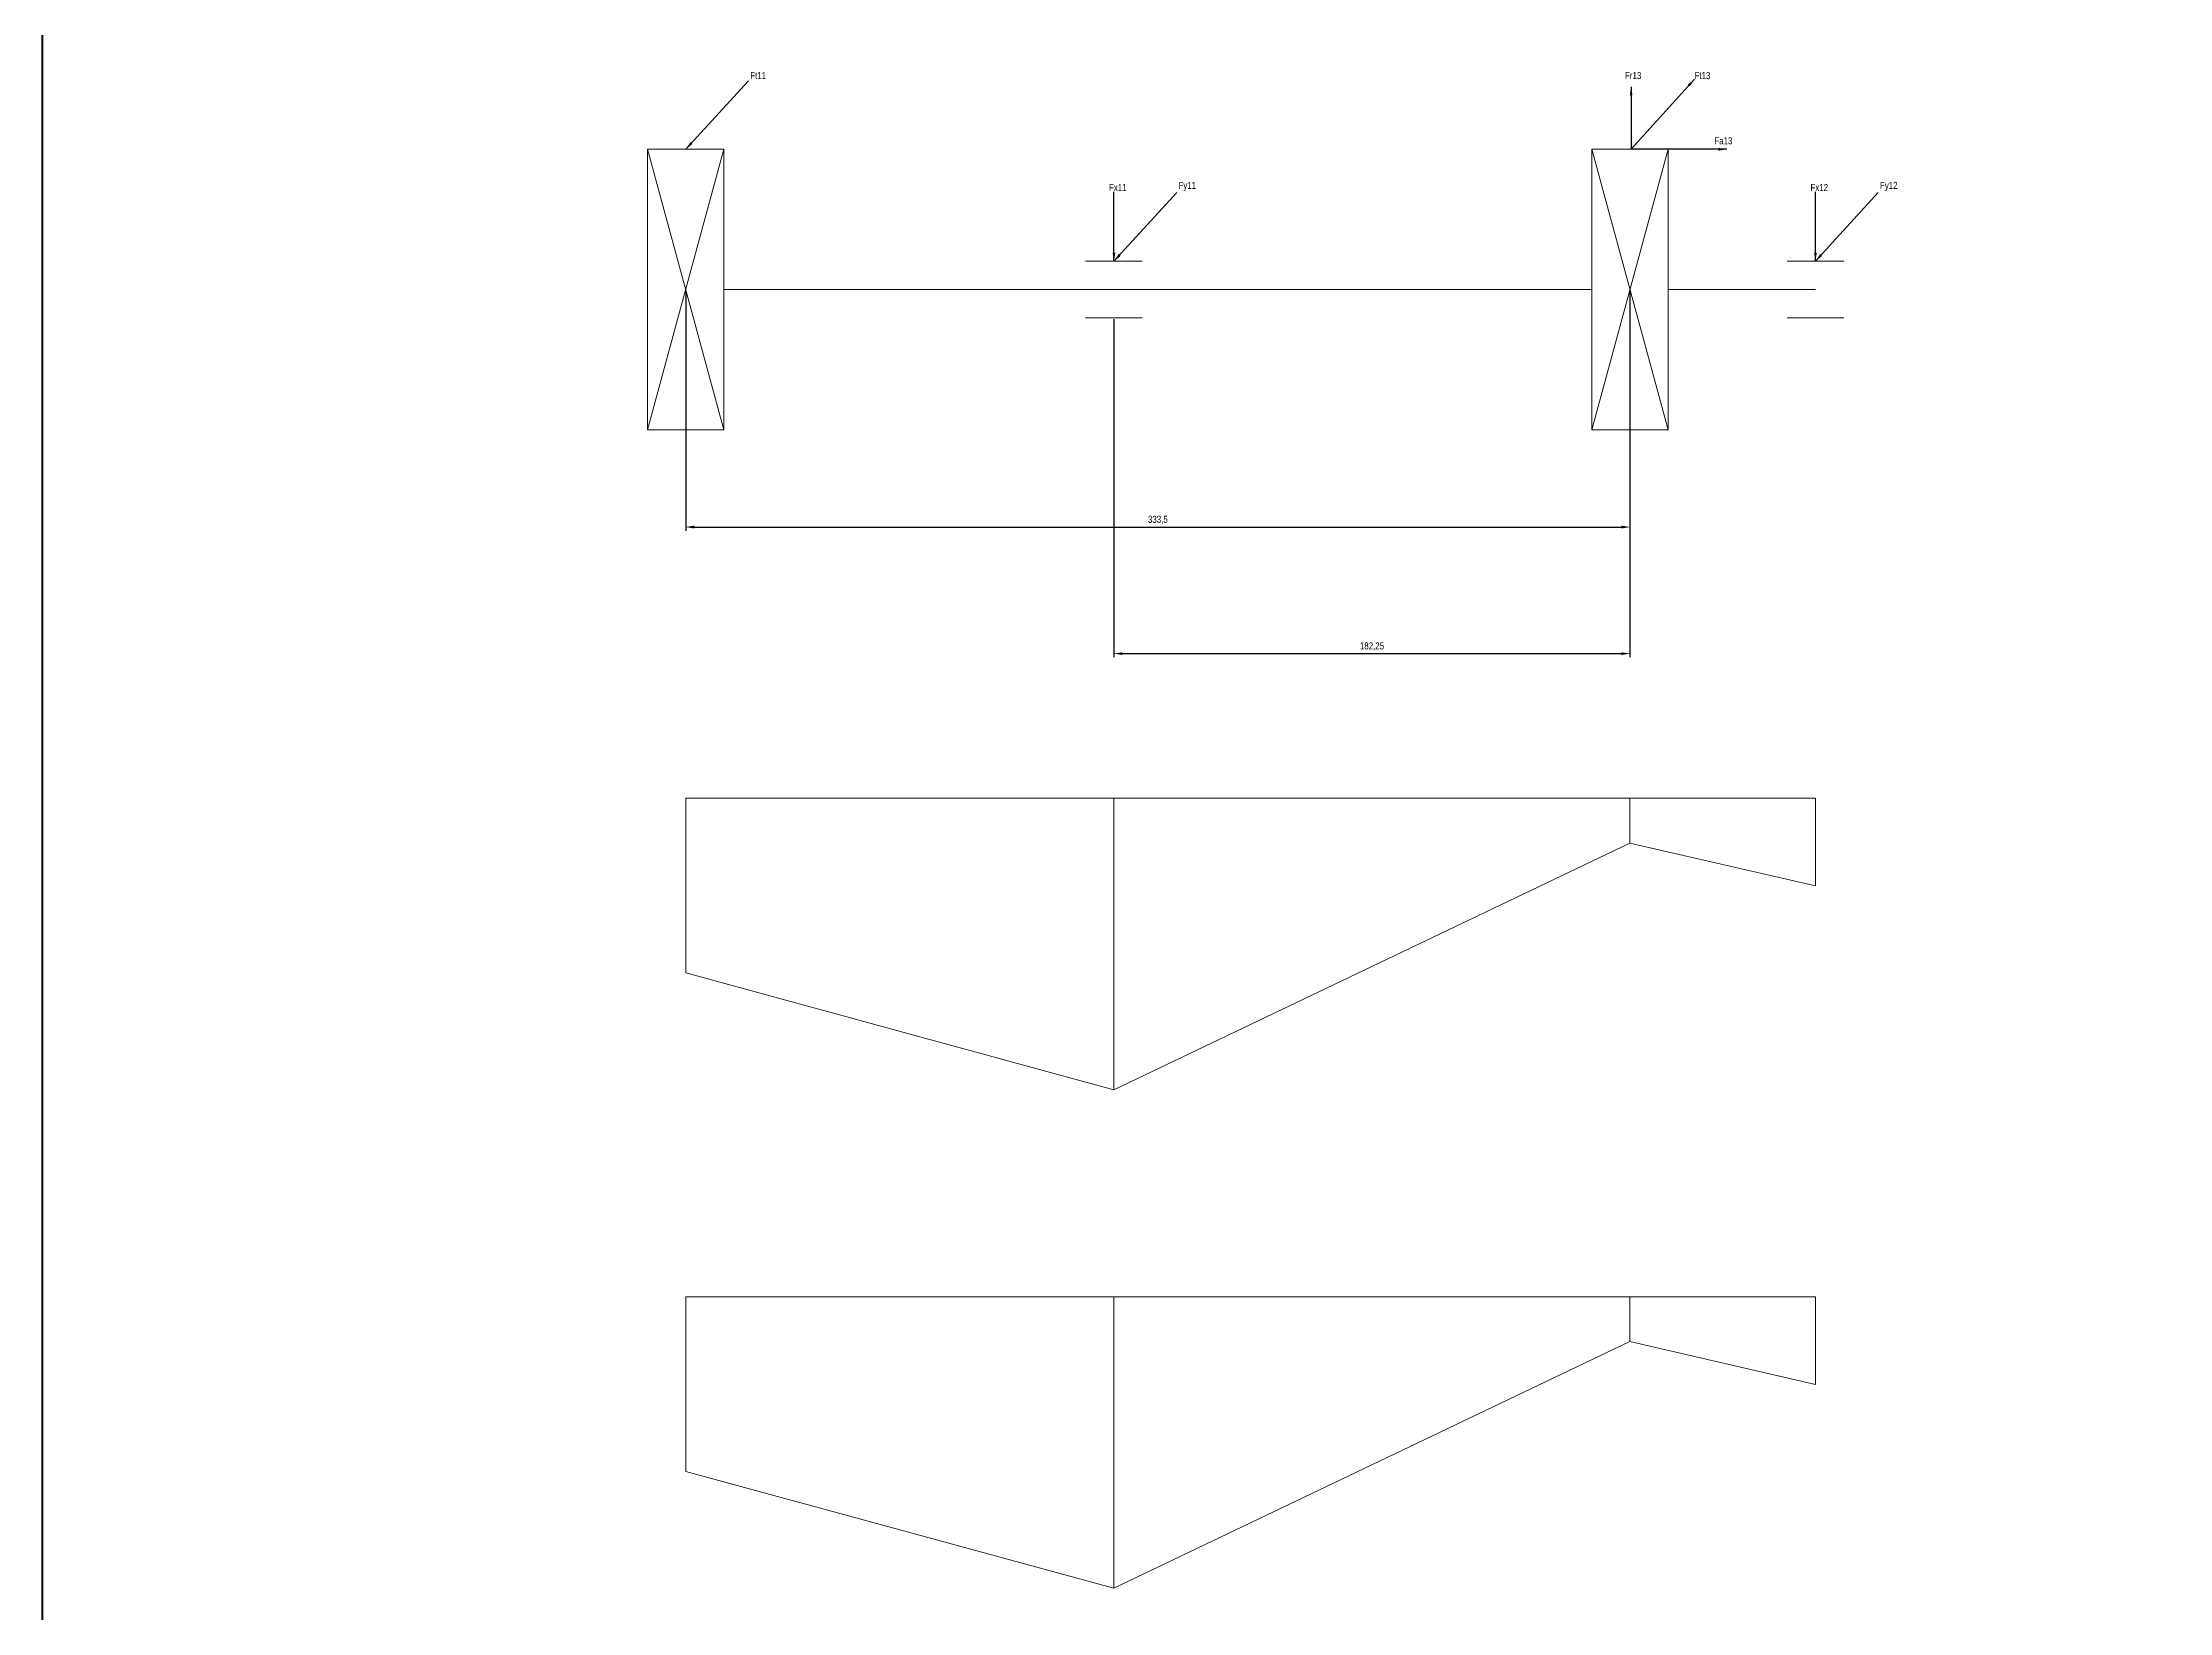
# Model space of a CAD drawing. Header units: millimetres. Extents: x -11382 to 23553, y -372 to 10786.
# Drawn here: x 10526 to 11277, y 2543 to 3097 of the extents above; entities that cross this region are included whole.
import ezdxf

# ---------------------------------------------------------------- set-up
doc = ezdxf.new("R2010")
doc.units = ezdxf.units.MM
doc.header["$LTSCALE"] = 0.2
doc.header["$PDMODE"] = 3
doc.layers.add('đường bao thấy', color=7, linetype='Continuous', lineweight=40)
doc.layers.add('đường kích thước', color=90, linetype='Continuous', lineweight=15)
doc.styles.add('nhat 2.5', font='arial.ttf', dxfattribs={"width": 0.8, "height": 2.5})
doc.dimstyles.new('nhật 2.5', dxfattribs={"dimtxt": 2.5, "dimasz": 3, "dimexe": 1.3, "dimexo": 0.5, "dimgap": 1, "dimtad": 1, "dimtxsty": 'nhat 2.5', "dimcen": 0, "dimadec": 0, "dimazin": 0, "dimtfac": 1, "dimtmove": 0, "dimatfit": 3, "dimfxl": 10, "dimarcsym": 1})

# ---------------------------------------------------------------- blocks, each defined once
blk = doc.blocks.new('*D189')
at = {"layer": 'Defpoints', "color": 0, "transparency": 16777216}
for p in [(10753.09, 3009.77), (11086.59, 3009.77), (11086.59, 2925.91)]:
    blk.add_point(p, dxfattribs=at)
at = {"layer": 'đường kích thước', "color": 0, "lineweight": -2, "transparency": 16777216}
for p, q in [((10753.09, 3009.27), (10753.09, 2924.61)), ((11086.59, 3009.27), (11086.59, 2924.61)), ((10756.09, 2925.91), (11083.59, 2925.91))]:
    blk.add_line(p, q, dxfattribs=at)
at = {"layer": 'đường kích thước', "color": 0, "transparency": 16777216}
for points in [[(10756.09, 2926.41), (10756.09, 2925.41), (10753.09, 2925.91)], [(11083.59, 2926.41), (11083.59, 2925.41), (11086.59, 2925.91)]]:
    blk.add_solid(points, dxfattribs=at)
at = {"layer": 'đường kích thước', "color": 0, "transparency": 16777216, "insert": (10919.84, 2928.41), "char_height": 2.5, "attachment_point": 5, "style": 'nhat 2.5'}
blk.add_mtext('333,5', dxfattribs=at)
blk = doc.blocks.new('*D190')
at = {"layer": 'Defpoints', "color": 0, "transparency": 16777216}
for p in [(10904.34, 2999.77), (11086.59, 2960.27), (11086.59, 2881.23)]:
    blk.add_point(p, dxfattribs=at)
at = {"layer": 'đường kích thước', "color": 0, "lineweight": -2, "transparency": 16777216}
for p, q in [((10904.34, 2999.27), (10904.34, 2879.93)), ((11086.59, 2959.77), (11086.59, 2879.93)), ((10907.34, 2881.23), (11083.59, 2881.23))]:
    blk.add_line(p, q, dxfattribs=at)
at = {"layer": 'đường kích thước', "color": 0, "transparency": 16777216}
for points in [[(10907.34, 2881.73), (10907.34, 2880.73), (10904.34, 2881.23)], [(11083.59, 2881.73), (11083.59, 2880.73), (11086.59, 2881.23)]]:
    blk.add_solid(points, dxfattribs=at)
at = {"layer": 'đường kích thước', "color": 0, "transparency": 16777216, "insert": (10995.47, 2883.73), "char_height": 2.5, "attachment_point": 5, "style": 'nhat 2.5'}
blk.add_mtext('182,25', dxfattribs=at)

msp = doc.modelspace()

# ---------------------------------------------------------------- linework, layer by layer
at = {"layer": 'đường bao thấy'}
msp.add_lwpolyline([(10525.927, 3578.033), (12681.315, 3578.033), (12681.315, 1727.833), (10525.927, 1727.833)], close=True, dxfattribs=at)
at = {"layer": 'đường kích thước'}
for p, q in [((10739.593, 3059.267), (10766.593, 2960.267)), ((10766.593, 3059.267), (10739.593, 2960.267)), ((11073.093, 3059.267), (11100.093, 2960.267)), ((11100.093, 3059.267), (11073.093, 2960.267)), ((10894.343, 3019.767), (10914.343, 3019.767)), ((11142.093, 3019.767), (11162.093, 3019.767)), ((10766.593, 3009.767), (11073.093, 3009.767)), ((11100.093, 3009.767), (11152.093, 3009.767)), ((10894.343, 2999.767), (10914.343, 2999.767)), ((11142.093, 2999.767), (11162.093, 2999.767)), ((10753.093, 2830.185), (11152.093, 2830.185)), ((10753.093, 2830.185), (10753.093, 2768.533)), ((10904.343, 2830.185), (10904.343, 2727.257)), ((11086.593, 2830.185), (11086.593, 2814.327)), ((11152.093, 2830.185), (11152.093, 2799.255)), ((10904.343, 2727.257), (11086.593, 2814.327)), ((11086.593, 2814.327), (11152.093, 2799.255)), ((10753.093, 2768.533), (10904.343, 2727.257)), ((10753.093, 2654.188), (11152.093, 2654.188)), ((10753.093, 2654.188), (10753.093, 2592.535)), ((10904.343, 2654.188), (10904.343, 2551.26)), ((11086.593, 2654.188), (11086.593, 2638.329)), ((11152.093, 2654.188), (11152.093, 2623.257)), ((10904.343, 2551.26), (11086.593, 2638.329)), ((11086.593, 2638.329), (11152.093, 2623.257)), ((10753.093, 2592.535), (10904.343, 2551.26))]:
    msp.add_line(p, q, dxfattribs=at)
for points in [[(10739.593, 2960.267), (10766.593, 2960.267), (10766.593, 3059.267), (10739.593, 3059.267)], [(11073.093, 2960.267), (11100.093, 2960.267), (11100.093, 3059.267), (11073.093, 3059.267)]]:
    msp.add_lwpolyline(points, close=True, dxfattribs=at)

# ---------------------------------------------------------------- texts
at = {"layer": 'đường kích thước', "char_height": 2.5, "width": 12.26185, "attachment_point": 7, "style": 'nhat 2.5'}
for s, insert in [('Ft11', (10775.892, 3084.035)), ('Fr13', (11084.841, 3084.035)), ('Ft13', (11109.392, 3084.035)), ('Fa13', (11116.394, 3060.986)), ('Fx11', (10902.591, 3044.535)), ('Fy11', (10927.142, 3044.535)), ('Fx12', (11150.341, 3044.535)), ('Fy12', (11174.892, 3044.535))]:
    msp.add_mtext(s, dxfattribs=dict(at, insert=insert))

# ---------------------------------------------------------------- dimensions: what is measured, and where the dimension line sits
at = {"layer": 'đường kích thước'}
for base, p1, p2, picture, middle in [((11086.593, 2925.906), (10753.093, 3009.767), (11086.593, 3009.767), '*D189', (10919.843, 2928.409)), ((11086.593, 2881.226), (10904.343, 2999.767), (11086.593, 2960.267), '*D190', (10995.468, 2883.729))]:
    dim = msp.add_linear_dim(base=base, p1=p1, p2=p2, dimstyle='nhật 2.5', dxfattribs=at)
    dim.commit()
    dim.dimension.update_dxf_attribs({"geometry": picture, "text_midpoint": middle})

# ---------------------------------------------------------------- leaders
for points in [[(10753.093, 3059.267), (10775.252, 3083.487)], [(11086.995, 3081.286), (11086.995, 3059.267)], [(11109.392, 3084.035), (11086.995, 3059.267)], [(11120.814, 3059.267), (11086.995, 3059.267)], [(10904.343, 3019.767), (10904.343, 3044.28)], [(10904.343, 3019.767), (10926.502, 3043.987)], [(11152.093, 3019.767), (11152.093, 3044.28)], [(11152.093, 3019.767), (11174.252, 3043.987)]]:
    msp.add_leader(points, dimstyle='nhật 2.5', override={"dimgap": 1, "dimtad": 1}, dxfattribs=at)

doc.saveas('drawing.dxf')
